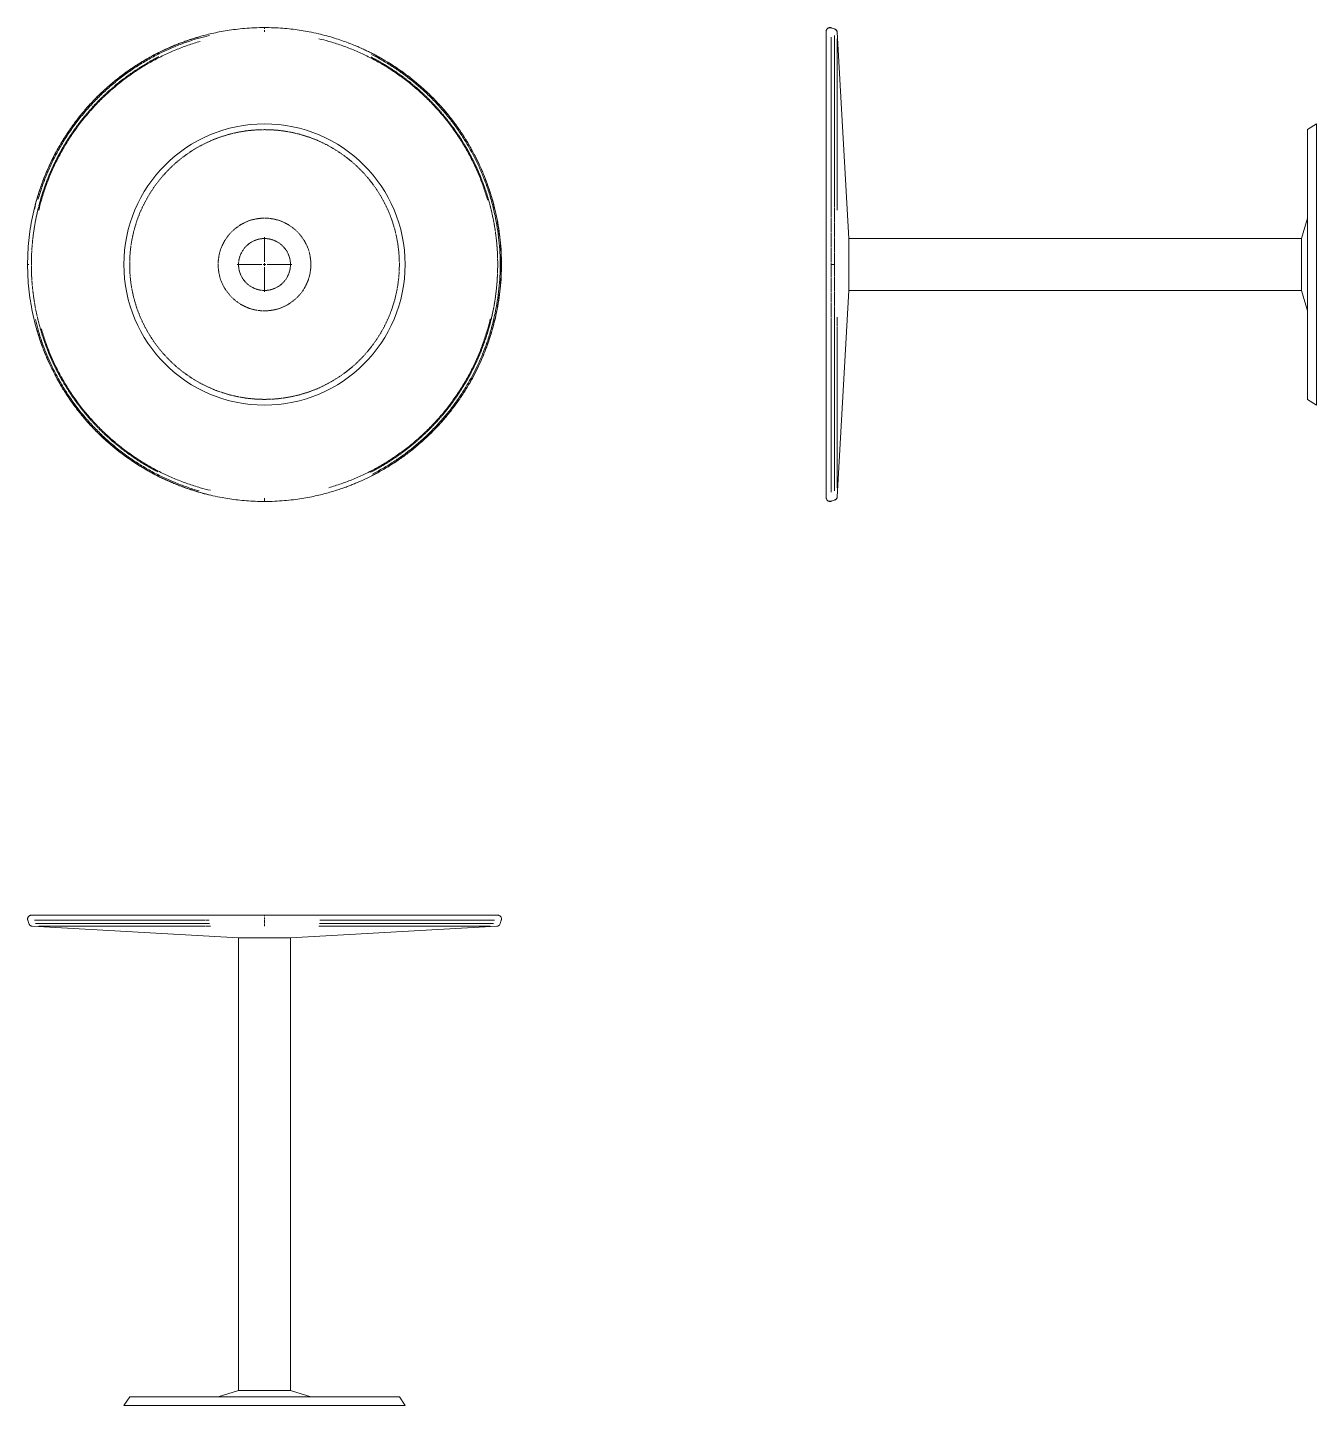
# Model space of a CAD drawing. Header units: millimetres. Extents: x 2373 to 7923, y 1512 to 7166.
# Drawn here: x 3832 to 6123, y 1512 to 3961 of the extents above; entities that cross this region are included whole.
import ezdxf

# ---------------------------------------------------------------- set-up
doc = ezdxf.new("R2010")
doc.units = ezdxf.units.MM
doc.linetypes.add('HIDDEN', pattern=[1.905, 1.27, -0.635])

# ---------------------------------------------------------------- blocks, each defined once
blk = doc.blocks.new('SW_CENTERMARKSYMBOL_0')
at = {"color": 0, "linetype": 'Continuous', "lineweight": 0}
for p, q in [((0, 5), (0, 48.6)), ((-5, 0), (-48.6, 0)), ((0, 0), (-2.5, 0)), ((0, 0), (0, 2.5)), ((0, 0), (0, -2.5)), ((0, 0), (2.5, 0)), ((5, 0), (48.6, 0)), ((0, -5), (0, -48.6))]:
    blk.add_line(p, q, dxfattribs=at)

msp = doc.modelspace()

# ---------------------------------------------------------------- linework, layer by layer
at = {"color": 8, "linetype": 'Continuous', "lineweight": 15}
for p, q in [((4253.2, 3960.9), (4253.2, 3959.1)), ((3832.4, 3540.1), (3834.2, 3540.1)), ((5260.8, 3540.1), (5266.4, 3540.1)), ((4253.2, 3121.1), (4253.2, 3119.3)), ((4253.2, 2374.3), (4253.2, 2368.7))]:
    msp.add_line(p, q, dxfattribs=at)
at = {"color": 7, "linetype": 'Continuous', "lineweight": 15}
for p, q in [((5260.5, 3961), (5266.6, 3959)), ((5292.1, 3586.2), (5271.3, 3953)), ((6123.1, 3790.1), (6107.5, 3779.8)), ((6107.5, 3779.8), (6107.5, 3300.4)), ((6123.1, 3790.1), (6123.1, 3290.1)), ((6107.5, 3622.5), (6096.6, 3586.2)), ((6096.6, 3586.2), (5292.1, 3586.2)), ((5292.1, 3586.2), (5292.1, 3540.1)), ((6096.6, 3586.2), (6096.6, 3493.9)), ((5292.1, 3540.1), (5292.1, 3493.9)), ((5271.3, 3127.2), (5292.1, 3493.9)), ((5292.1, 3493.9), (6096.6, 3493.9)), ((6096.6, 3493.9), (6107.5, 3457.7)), ((6107.5, 3300.4), (6123.1, 3290.1)), ((5266.6, 3121.2), (5260.5, 3119.2)), ((5260.5, 3119.2), (5260.5, 3119.8)), ((5266.6, 3121.7), (5266.6, 3121.2)), ((5271.3, 3127.2), (5271.3, 3127.8)), ((3832.3, 2374.5), (3834.3, 2368.4)), ((3840.3, 2363.7), (4207.1, 2342.9)), ((4299.4, 2342.9), (4666.1, 2363.7)), ((4672.2, 2368.4), (4674.1, 2374.5)), ((4207.1, 2342.9), (4207.1, 1538.5)), ((4299.4, 2342.9), (4207.1, 2342.9)), ((4299.4, 1538.5), (4299.4, 2342.9)), ((4013.5, 1527.5), (4003.2, 1511.9)), ((4492.9, 1527.5), (4013.5, 1527.5)), ((4207.1, 1538.5), (4170.8, 1527.5)), ((4299.4, 1538.5), (4207.1, 1538.5)), ((4335.7, 1527.5), (4299.4, 1538.5)), ((4503.2, 1511.9), (4492.9, 1527.5)), ((4503.2, 1511.9), (4003.2, 1511.9))]:
    msp.add_line(p, q, dxfattribs=at)
at = {"color": 7, "linetype": 'HIDDEN', "lineweight": 0}
for p, q in [((5260.5, 3960.4), (5260.5, 3961)), ((5266.6, 3959), (5266.6, 3958.5)), ((4253.2, 2368.7), (4253.2, 2374.3))]:
    msp.add_line(p, q, dxfattribs=at)
at = {"color": 7, "linetype": 'Continuous', "lineweight": 15}
msp.add_circle((4253.2, 3540.1), 250, dxfattribs=at)
at = {"color": 7, "linetype": 'HIDDEN', "lineweight": 0}
for radius in [239.7, 82.4, 46.1]:
    msp.add_circle((4253.2, 3540.1), radius, dxfattribs=at)
at = {"color": 7, "linetype": 'Continuous', "lineweight": 15}
for points, knots in [([(4253.2, 3961.3), (4247.2, 3961.2), (4235.4, 3961.1), (4218.2, 3959.9), (4202.1, 3958.3), (4187, 3956.1), (4173, 3953.6), (4160.1, 3950.9), (4148.3, 3948), (4137.4, 3945.1), (4127.5, 3942.1), (4118.6, 3939.2), (4110.4, 3936.3), (4102.8, 3933.5), (4095.3, 3930.6), (4085.5, 3926.5), (4073.4, 3921.1), (4057.5, 3913.2), (4040.4, 3903.7), (4022.2, 3892.5), (4004.6, 3880.3), (3987.7, 3867.2), (3971.4, 3853.3), (3955.8, 3838.6), (3941, 3823.1), (3927.1, 3806.9), (3913.9, 3789.9), (3901.7, 3772.4), (3890.3, 3754.2), (3879.9, 3735.5), (3870.5, 3716.3), (3862, 3696.6), (3854.6, 3676.5), (3848.1, 3656.1), (3842.8, 3635.4), (3838.5, 3614.4), (3835.2, 3593.2), (3833.1, 3571.9), (3832, 3550.5), (3832, 3529.1), (3833.1, 3507.7), (3835.3, 3486.4), (3838.6, 3465.2), (3842.9, 3444.3), (3848.3, 3423.5), (3854.7, 3403.1), (3862.2, 3383), (3870.7, 3363.4), (3880.2, 3344.2), (3890.6, 3325.5), (3902, 3307.3), (3914.3, 3289.8), (3926.9, 3273.6), (3939.6, 3258.7), (3952.5, 3245), (3965.9, 3231.9), (3979.9, 3219.4), (3994.4, 3207.6), (4009.2, 3196.6), (4024.2, 3186.5), (4036.4, 3178.9), (4045.8, 3173.5), (4052.3, 3169.9), (4058.7, 3166.4), (4065.2, 3163.1), (4072, 3159.8), (4079.5, 3156.4), (4087.9, 3152.7), (4097.3, 3148.8), (4107.8, 3144.7), (4119.5, 3140.6), (4132.4, 3136.5), (4146.5, 3132.5), (4161.7, 3128.8), (4176.8, 3125.8), (4191.6, 3123.3), (4206, 3121.4), (4221.2, 3120), (4237, 3119.1), (4247.7, 3118.9), (4253.2, 3118.9)], [0, 0, 0, 0, 0.01373, 0.026728, 0.038992, 0.050523, 0.061321, 0.071212, 0.080397, 0.088874, 0.096643, 0.103827, 0.110278, 0.116271, 0.122293, 0.128352, 0.140363, 0.15252, 0.168526, 0.184701, 0.20088, 0.21706, 0.23324, 0.24942, 0.2656, 0.281779, 0.297959, 0.314139, 0.330319, 0.346499, 0.362679, 0.378858, 0.395038, 0.411218, 0.427398, 0.443578, 0.459757, 0.475937, 0.492117, 0.508297, 0.524477, 0.540656, 0.556836, 0.573016, 0.589196, 0.605376, 0.621555, 0.637735, 0.653915, 0.670095, 0.686275, 0.702454, 0.718634, 0.732792, 0.74695, 0.761107, 0.775265, 0.789423, 0.803524, 0.817191, 0.830354, 0.836089, 0.841722, 0.847254, 0.852685, 0.858216, 0.864379, 0.871315, 0.879022, 0.887501, 0.896928, 0.907155, 0.918183, 0.930011, 0.942639, 0.953123, 0.964101, 0.975574, 0.98754, 1, 1, 1, 1]), ([(4253.2, 3118.9), (4259.3, 3118.9), (4271.1, 3119.1), (4288.2, 3120.2), (4304.4, 3121.9), (4319.5, 3124), (4333.5, 3126.5), (4346.4, 3129.2), (4358.2, 3132.1), (4369, 3135.1), (4378.9, 3138), (4387.9, 3140.9), (4396.1, 3143.8), (4403.7, 3146.6), (4411.1, 3149.6), (4420.9, 3153.6), (4433.1, 3159.1), (4449, 3167), (4466.1, 3176.4), (4484.3, 3187.7), (4501.9, 3199.8), (4518.8, 3212.9), (4535.1, 3226.8), (4550.7, 3241.6), (4565.4, 3257.1), (4579.4, 3273.3), (4592.5, 3290.2), (4604.8, 3307.8), (4616.2, 3325.9), (4626.6, 3344.6), (4636, 3363.9), (4644.5, 3383.5), (4651.9, 3403.6), (4658.3, 3424.1), (4663.7, 3444.8), (4668, 3465.8), (4671.3, 3486.9), (4673.4, 3508.3), (4674.5, 3529.6), (4674.5, 3551.1), (4673.4, 3572.4), (4671.2, 3593.8), (4667.9, 3614.9), (4663.6, 3635.9), (4658.2, 3656.6), (4651.7, 3677), (4644.3, 3697.1), (4635.8, 3716.8), (4626.3, 3736), (4615.9, 3754.7), (4604.5, 3772.8), (4592.2, 3790.4), (4579.6, 3806.6), (4566.8, 3821.5), (4554, 3835.1), (4540.6, 3848.2), (4526.6, 3860.7), (4512.1, 3872.5), (4497.3, 3883.6), (4482.3, 3893.7), (4470.1, 3901.2), (4460.7, 3906.7), (4454.2, 3910.3), (4447.7, 3913.7), (4441.2, 3917), (4434.5, 3920.3), (4427, 3923.8), (4418.6, 3927.5), (4409.2, 3931.4), (4398.6, 3935.4), (4386.9, 3939.6), (4374, 3943.7), (4360, 3947.6), (4344.8, 3951.3), (4329.7, 3954.4), (4314.8, 3956.8), (4300.4, 3958.7), (4285.3, 3960.1), (4269.5, 3961.1), (4258.7, 3961.2), (4253.2, 3961.3)], [0, 0, 0, 0, 0.01373, 0.026728, 0.038992, 0.050523, 0.061321, 0.071212, 0.080397, 0.088874, 0.096643, 0.103828, 0.110279, 0.116271, 0.122293, 0.128352, 0.140363, 0.15252, 0.168526, 0.184701, 0.20088, 0.21706, 0.23324, 0.24942, 0.2656, 0.28178, 0.297959, 0.314139, 0.330319, 0.346499, 0.362679, 0.378858, 0.395038, 0.411218, 0.427398, 0.443578, 0.459757, 0.475937, 0.492117, 0.508297, 0.524477, 0.540656, 0.556836, 0.573016, 0.589196, 0.605376, 0.621555, 0.637735, 0.653915, 0.670095, 0.686275, 0.702454, 0.718634, 0.732792, 0.74695, 0.761107, 0.775265, 0.789423, 0.803524, 0.817191, 0.830354, 0.836089, 0.841722, 0.847254, 0.852685, 0.858216, 0.864379, 0.871315, 0.879022, 0.887501, 0.896928, 0.907155, 0.918183, 0.930011, 0.942639, 0.953123, 0.964101, 0.975574, 0.98754, 1, 1, 1, 1]), ([(5260.5, 3961), (5260.1, 3961.1), (5259.6, 3961.2), (5258.6, 3961.3), (5258.1, 3961.3), (5257, 3961.2), (5256.5, 3961), (5255.4, 3960.6), (5254.9, 3960.3), (5254, 3959.7), (5253.6, 3959.3), (5252.9, 3958.4), (5252.6, 3957.9), (5252.1, 3956.9), (5252, 3956.5), (5251.8, 3955.5), (5251.7, 3955), (5251.7, 3954.5)], [0, 0, 0, 0, 0.125, 0.125, 0.25, 0.25, 0.375, 0.375, 0.5, 0.5, 0.625, 0.625, 0.75, 0.75, 0.875, 0.875, 1, 1, 1, 1]), ([(5251.7, 3954.5), (5251.7, 3954.5), (5251.7, 3954.5), (5251.7, 3954.5), (5251.7, 3954.5), (5251.7, 3954.5), (5251.7, 3954.4), (5251.7, 3954.4), (5251.7, 3954.3), (5251.7, 3954.2), (5251.7, 3954.1), (5251.7, 3954), (5251.7, 3953.9), (5251.7, 3953.8), (5251.7, 3953.7), (5251.7, 3953.6), (5251.7, 3953.4), (5251.7, 3953.3), (5251.7, 3953.1), (5251.7, 3952.9), (5251.7, 3952.7), (5251.7, 3952.5), (5251.7, 3952.3), (5251.7, 3952.1), (5251.7, 3951.9), (5251.7, 3951.5), (5251.7, 3950.9), (5251.7, 3950), (5251.7, 3949), (5251.7, 3947.9), (5251.7, 3945.9), (5251.7, 3942.7), (5251.7, 3937.6), (5251.7, 3931.8), (5251.7, 3924.6), (5251.7, 3914.9), (5251.7, 3903.2), (5251.7, 3890.8), (5251.7, 3879.9), (5251.7, 3869.1), (5251.7, 3857.6), (5251.7, 3845.9), (5251.7, 3833.1), (5251.7, 3818.2), (5251.7, 3802.3), (5251.7, 3784.6), (5251.7, 3766.8), (5251.7, 3747.6), (5251.7, 3729.2), (5251.7, 3710.8), (5251.7, 3691.7), (5251.7, 3672), (5251.7, 3650.1), (5251.7, 3628.1), (5251.7, 3606.6), (5251.7, 3589.4), (5251.7, 3572.4), (5251.7, 3556.4), (5251.7, 3532.2), (5251.7, 3510.1), (5251.7, 3484.8), (5251.7, 3465.5), (5251.7, 3444.8), (5251.7, 3425.6), (5251.7, 3406.4), (5251.7, 3387.1), (5251.7, 3368.7), (5251.7, 3350.7), (5251.7, 3333.1), (5251.7, 3314.7), (5251.7, 3296.4), (5251.7, 3278.8), (5251.7, 3262.4), (5251.7, 3241.7), (5251.7, 3225.5), (5251.7, 3212.6), (5251.7, 3204), (5251.7, 3190), (5251.7, 3176.2), (5251.7, 3164.1), (5251.7, 3155.5), (5251.7, 3147.9), (5251.7, 3141.5), (5251.7, 3137.1), (5251.7, 3134.1), (5251.7, 3132.4), (5251.7, 3130.9), (5251.7, 3129.5), (5251.7, 3128.2), (5251.7, 3127.5), (5251.7, 3127), (5251.7, 3126.7), (5251.7, 3126.4), (5251.7, 3126.2), (5251.7, 3126), (5251.7, 3125.9), (5251.7, 3125.7), (5251.7, 3125.7), (5251.7, 3125.6), (5251.7, 3125.6), (5251.7, 3125.6)], [0, 0, 0, 0, 0.001567, 0.003134, 0.004701, 0.006268, 0.007835, 0.009402, 0.010969, 0.012536, 0.014103, 0.01567, 0.017237, 0.018804, 0.020371, 0.021938, 0.023505, 0.025072, 0.026639, 0.028206, 0.029773, 0.03134, 0.032907, 0.034474, 0.036041, 0.037608, 0.042463, 0.047317, 0.052171, 0.057026, 0.062765, 0.076819, 0.090941, 0.107153, 0.120689, 0.138162, 0.164109, 0.179529, 0.193563, 0.209313, 0.221787, 0.235898, 0.250008, 0.264648, 0.283227, 0.298324, 0.31608, 0.333312, 0.35019, 0.364219, 0.380362, 0.39797, 0.412383, 0.433139, 0.450168, 0.46294, 0.472935, 0.489543, 0.500011, 0.528715, 0.540288, 0.558806, 0.573515, 0.589009, 0.604503, 0.619996, 0.636354, 0.650439, 0.666077, 0.682531, 0.700049, 0.717237, 0.73353, 0.749997, 0.78292, 0.789006, 0.79776, 0.815689, 0.845503, 0.860621, 0.87802, 0.895039, 0.911179, 0.9271, 0.935713, 0.943177, 0.947468, 0.956514, 0.963762, 0.971009, 0.973908, 0.976807, 0.979707, 0.982606, 0.985505, 0.988404, 0.991303, 0.994202, 0.997101, 1, 1, 1, 1]), ([(5260.6, 3960.4), (5259.9, 3960.7), (5258.5, 3961.2), (5255.9, 3960.9), (5254.6, 3959.9), (5253.9, 3959.5)], [0, 0, 0, 0, 0.334722, 0.675621, 1, 1, 1, 1]), ([(5271.3, 3953), (5271.3, 3953.6), (5271.1, 3954.3), (5270.7, 3955.5), (5270.3, 3956.1), (5269.5, 3957.2), (5269, 3957.7), (5267.9, 3958.5), (5267.2, 3958.8), (5266.6, 3959)], [0, 0, 0, 0, 0.25, 0.25, 0.5, 0.5, 0.75, 0.75, 1, 1, 1, 1]), ([(5251.7, 3125.6), (5251.7, 3125.1), (5251.8, 3124.1), (5252.2, 3123.2), (5252.3, 3122.8)], [0, 0, 0, 0, 0.486663, 1, 1, 1, 1]), ([(5252.3, 3122.8), (5252.8, 3122), (5253.7, 3120.6), (5255.9, 3119.3), (5258.4, 3119), (5259.9, 3119.5), (5260.6, 3119.7)], [0, 0, 0, 0, 0.250542, 0.503096, 0.753822, 1, 1, 1, 1]), ([(5253.9, 3120.7), (5254.1, 3120.5), (5254.7, 3119.9), (5255.9, 3119.3), (5257.5, 3118.9), (5259.1, 3118.8), (5260, 3119.1), (5260.5, 3119.2)], [0, 0, 0, 0, 0.106662, 0.346708, 0.579351, 0.798471, 1, 1, 1, 1]), ([(5266.6, 3121.7), (5267.3, 3121.9), (5268.5, 3122.5), (5270, 3123.9), (5271, 3125.7), (5271.2, 3127.1), (5271.3, 3127.7)], [0, 0, 0, 0, 0.244394, 0.500273, 0.756003, 1, 1, 1, 1]), ([(5266.6, 3121.7), (5267.3, 3121.9), (5268.5, 3122.4), (5270, 3123.9), (5271, 3125.7), (5271.2, 3127.1), (5271.3, 3127.7)], [0, 0, 0, 0, 0.244394, 0.500273, 0.756003, 1, 1, 1, 1]), ([(5266.6, 3121.2), (5267.2, 3121.4), (5267.9, 3121.6), (5269, 3122.4), (5269.5, 3122.9), (5270.3, 3124), (5270.7, 3124.6), (5271.1, 3125.9), (5271.3, 3126.6), (5271.3, 3127.2)], [0, 0, 0, 0, 0.25, 0.25, 0.5, 0.5, 0.75, 0.75, 1, 1, 1, 1]), ([(3838.8, 2383.3), (3838.3, 2383.3), (3837.3, 2383.3), (3835.9, 2382.8), (3834.4, 2381.9), (3833.3, 2380.6), (3832.4, 2379.1), (3832, 2377.5), (3832, 2375.9), (3832.2, 2374.9), (3832.4, 2374.5)], [0, 0, 0, 0, 0.112548, 0.235119, 0.365432, 0.499992, 0.634554, 0.76487, 0.887446, 1, 1, 1, 1]), ([(4253.2, 2383.3), (4249.2, 2383.3), (4241.2, 2383.3), (4229.3, 2383.3), (4217.3, 2383.3), (4205.3, 2383.3), (4193.5, 2383.3), (4181.7, 2383.3), (4166.1, 2383.3), (4147, 2383.3), (4124.7, 2383.3), (4104.5, 2383.3), (4086.9, 2383.3), (4071.9, 2383.3), (4057.2, 2383.3), (4042.4, 2383.3), (4027.1, 2383.3), (4012.5, 2383.3), (3998.5, 2383.3), (3985.4, 2383.3), (3972.5, 2383.3), (3962.5, 2383.3), (3953, 2383.3), (3944.7, 2383.3), (3935.6, 2383.3), (3927.9, 2383.3), (3920.5, 2383.3), (3913.3, 2383.3), (3906.9, 2383.3), (3901.5, 2383.3), (3897.2, 2383.3), (3893, 2383.3), (3889, 2383.3), (3885.3, 2383.3), (3882, 2383.3), (3879, 2383.3), (3876.2, 2383.3), (3873.3, 2383.3), (3870.5, 2383.3), (3867.3, 2383.3), (3864.2, 2383.3), (3861.1, 2383.3), (3858.3, 2383.3), (3855.6, 2383.3), (3852.9, 2383.3), (3850.3, 2383.3), (3847.9, 2383.3), (3845.8, 2383.3), (3843.9, 2383.3), (3842.2, 2383.3), (3840.7, 2383.3), (3839.6, 2383.3), (3838.9, 2383.3), (3838.8, 2383.3), (3838.8, 2383.3)], [0, 0, 0, 0, 0.01842, 0.036841, 0.055276, 0.07386, 0.092106, 0.11007, 0.129232, 0.165049, 0.200711, 0.236295, 0.263824, 0.288115, 0.312747, 0.339545, 0.366709, 0.395623, 0.421074, 0.446759, 0.473656, 0.49999, 0.510846, 0.535871, 0.556437, 0.575055, 0.592308, 0.611845, 0.632135, 0.645003, 0.657868, 0.670651, 0.683253, 0.695855, 0.707091, 0.716967, 0.726843, 0.737977, 0.749341, 0.760701, 0.776326, 0.790279, 0.803406, 0.81658, 0.833067, 0.849259, 0.866059, 0.882853, 0.897591, 0.918134, 0.937415, 0.958023, 0.978967, 1, 1, 1, 1]), ([(4667.7, 2383.3), (4667.6, 2383.3), (4667.4, 2383.3), (4665.8, 2383.3), (4663, 2383.3), (4658.8, 2383.3), (4653.3, 2383.3), (4646.7, 2383.3), (4639.6, 2383.3), (4632.5, 2383.3), (4625.7, 2383.3), (4618.3, 2383.3), (4610.2, 2383.3), (4601.3, 2383.3), (4591.6, 2383.3), (4581.1, 2383.3), (4570.1, 2383.3), (4558.4, 2383.3), (4547.5, 2383.3), (4537.6, 2383.3), (4528.5, 2383.3), (4519.4, 2383.3), (4510.4, 2383.3), (4501, 2383.3), (4491, 2383.3), (4481.2, 2383.3), (4472.1, 2383.3), (4464.3, 2383.3), (4456.9, 2383.3), (4449.7, 2383.3), (4442.8, 2383.3), (4436.1, 2383.3), (4429.6, 2383.3), (4422.8, 2383.3), (4415.6, 2383.3), (4406.3, 2383.3), (4395.1, 2383.3), (4382.1, 2383.3), (4369.2, 2383.3), (4356.3, 2383.3), (4343.4, 2383.3), (4330.8, 2383.3), (4317.2, 2383.3), (4302.5, 2383.3), (4286.3, 2383.3), (4269.8, 2383.3), (4258.8, 2383.3), (4253.2, 2383.3)], [0, 0, 0, 0, 0.032796, 0.063589, 0.096764, 0.134854, 0.16936, 0.204553, 0.239964, 0.264564, 0.289142, 0.314161, 0.339598, 0.365045, 0.392373, 0.419085, 0.446208, 0.473621, 0.499963, 0.518777, 0.537602, 0.55642, 0.574304, 0.59125, 0.610866, 0.631369, 0.6459, 0.660438, 0.673228, 0.685472, 0.698417, 0.709076, 0.719739, 0.73167, 0.743838, 0.756008, 0.777808, 0.799048, 0.819551, 0.839994, 0.860411, 0.880778, 0.89935, 0.924052, 0.94899, 0.974501, 1, 1, 1, 1]), ([(4674.1, 2374.5), (4674.2, 2374.9), (4674.5, 2375.9), (4674.5, 2377.5), (4674, 2379.1), (4673.2, 2380.6), (4672, 2381.9), (4670.6, 2382.8), (4669.1, 2383.3), (4668.1, 2383.3), (4667.6, 2383.3)], [0, 0, 0, 0, 0.112554, 0.23513, 0.365447, 0.500008, 0.634569, 0.764882, 0.887452, 1, 1, 1, 1]), ([(3834.3, 2368.4), (3834.6, 2367.8), (3835.1, 2366.5), (3836.6, 2365.1), (3838.4, 2364), (3839.7, 2363.8), (3840.4, 2363.7)], [0, 0, 0, 0, 0.244394, 0.500272, 0.756003, 1, 1, 1, 1]), ([(4666.1, 2363.7), (4666.7, 2363.8), (4668.1, 2364), (4669.9, 2365.1), (4671.4, 2366.5), (4671.9, 2367.8), (4672.2, 2368.4)], [0, 0, 0, 0, 0.243997, 0.499727, 0.755606, 1, 1, 1, 1])]:
    msp.add_open_spline(points, degree=3, knots=knots, dxfattribs=at)
at = {"color": 8, "linetype": 'Continuous', "lineweight": 15}
for points, knots in [([(3844.1, 3638.3), (3845.6, 3644.4), (3849, 3658.2), (3855.8, 3679.2), (3864.2, 3701.2), (3873.8, 3722.8), (3884.7, 3743.8), (3896.7, 3764.1), (3909.8, 3783.8), (3924, 3802.6), (3939.2, 3820.7), (3955.5, 3837.8), (3972.6, 3854.1), (3990.7, 3869.3), (4009.6, 3883.5), (4029.2, 3896.6), (4049.5, 3908.6), (4070.5, 3919.5), (4092.1, 3929.1), (4114.1, 3937.6), (4129.2, 3942.2), (4136.7, 3944.5)], [0, 0, 0, 0, 0.042553, 0.095745, 0.148936, 0.202128, 0.255319, 0.308511, 0.361702, 0.414894, 0.468085, 0.521277, 0.574468, 0.62766, 0.680851, 0.734043, 0.787234, 0.840426, 0.893617, 0.946809, 1, 1, 1, 1]), ([(4155.5, 3947.3), (4149.4, 3945.8), (4135.7, 3942.4), (4114.8, 3935.7), (4092.8, 3927.3), (4071.4, 3917.7), (4050.5, 3906.9), (4030.2, 3895), (4010.7, 3881.9), (3991.9, 3867.8), (3973.9, 3852.6), (3956.9, 3836.4), (3940.7, 3819.4), (3925.5, 3801.4), (3911.4, 3782.6), (3898.3, 3763.1), (3886.4, 3742.8), (3875.6, 3721.9), (3866, 3700.5), (3857.6, 3678.5), (3853, 3663.5), (3850.7, 3656)], [0, 0, 0, 0, 0.042553, 0.095745, 0.148936, 0.202128, 0.255319, 0.308511, 0.361702, 0.414894, 0.468085, 0.521277, 0.574468, 0.62766, 0.680851, 0.734043, 0.787234, 0.840426, 0.893617, 0.946809, 1, 1, 1, 1]), ([(4253.2, 3961), (4253.2, 3961.1), (4253.2, 3961.3), (4253.2, 3961.3), (4253.2, 3961.2)], [0, 0, 0, 0, 0.59602, 1, 1, 1, 1]), ([(4253.2, 3953.8), (4253.2, 3954.2), (4253.2, 3955.2), (4253.2, 3956.1), (4253.2, 3956.7)], [0, 0, 0, 0, 0.340769, 1, 1, 1, 1]), ([(5260.5, 3638.3), (5260.5, 3644.4), (5260.5, 3658.2), (5260.5, 3679.2), (5260.5, 3701.2), (5260.5, 3722.8), (5260.5, 3743.8), (5260.5, 3764.1), (5260.5, 3783.8), (5260.5, 3802.6), (5260.5, 3820.7), (5260.5, 3837.8), (5260.5, 3854.1), (5260.5, 3869.3), (5260.5, 3883.5), (5260.5, 3896.6), (5260.5, 3908.6), (5260.5, 3919.5), (5260.5, 3929.1), (5260.5, 3937.6), (5260.5, 3942.2), (5260.5, 3944.5)], [0, 0, 0, 0, 0.042553, 0.095745, 0.148936, 0.202128, 0.255319, 0.308511, 0.361702, 0.414894, 0.468085, 0.521277, 0.574468, 0.62766, 0.680851, 0.734043, 0.787234, 0.840426, 0.893617, 0.946809, 1, 1, 1, 1]), ([(5266.6, 3947.3), (5266.6, 3945.8), (5266.6, 3942.4), (5266.6, 3935.7), (5266.6, 3927.3), (5266.6, 3917.7), (5266.6, 3906.9), (5266.6, 3895), (5266.6, 3881.9), (5266.6, 3867.8), (5266.6, 3852.6), (5266.6, 3836.4), (5266.6, 3819.4), (5266.6, 3801.4), (5266.6, 3782.6), (5266.6, 3763.1), (5266.6, 3742.8), (5266.6, 3721.9), (5266.6, 3700.5), (5266.6, 3678.5), (5266.6, 3663.5), (5266.6, 3656)], [0, 0, 0, 0, 0.042553, 0.095745, 0.148936, 0.202128, 0.255319, 0.308511, 0.361702, 0.414894, 0.468085, 0.521277, 0.574468, 0.62766, 0.680851, 0.734043, 0.787234, 0.840426, 0.893617, 0.946809, 1, 1, 1, 1]), ([(3851.9, 3636.4), (3853.3, 3642.4), (3856.7, 3655.9), (3863.3, 3676.5), (3871.6, 3698.2), (3881, 3719.3), (3891.7, 3739.9), (3903.5, 3759.9), (3916.3, 3779.1), (3930.3, 3797.6), (3945.2, 3815.3), (3961.1, 3832.2), (3978, 3848.1), (3995.7, 3863), (4014.2, 3877), (4033.5, 3889.9), (4053.4, 3901.6), (4074, 3912.3), (4095.2, 3921.7), (4116.8, 3930), (4131.6, 3934.6), (4138.9, 3936.8)], [0, 0, 0, 0, 0.0425532, 0.0957447, 0.1489362, 0.2021277, 0.2553191, 0.3085106, 0.3617021, 0.4148936, 0.4680851, 0.5212766, 0.5744681, 0.6276596, 0.6808511, 0.7340426, 0.787234, 0.8404255, 0.893617, 0.9468085, 1, 1, 1, 1]), ([(4349.6, 3941.4), (4355.6, 3940), (4369.1, 3936.6), (4389.7, 3930), (4411.3, 3921.7), (4432.5, 3912.3), (4453.1, 3901.6), (4473, 3889.9), (4492.3, 3877), (4510.8, 3863), (4528.5, 3848.1), (4545.3, 3832.2), (4561.3, 3815.3), (4576.2, 3797.6), (4590.1, 3779.1), (4603, 3759.9), (4614.8, 3739.9), (4625.4, 3719.3), (4634.9, 3698.2), (4643.2, 3676.5), (4647.7, 3661.8), (4650, 3654.4)], [0, 0, 0, 0, 0.042553, 0.095745, 0.148936, 0.202128, 0.255319, 0.308511, 0.361702, 0.414894, 0.468085, 0.521277, 0.574468, 0.62766, 0.680851, 0.734043, 0.787234, 0.840426, 0.893617, 0.946809, 1, 1, 1, 1]), ([(5271.3, 3636.4), (5271.3, 3642.4), (5271.3, 3655.9), (5271.3, 3676.5), (5271.3, 3698.2), (5271.3, 3719.3), (5271.3, 3739.9), (5271.3, 3759.9), (5271.3, 3779.1), (5271.3, 3797.6), (5271.3, 3815.3), (5271.3, 3832.2), (5271.3, 3848.1), (5271.3, 3863), (5271.3, 3877), (5271.3, 3889.9), (5271.3, 3901.6), (5271.3, 3912.3), (5271.3, 3921.7), (5271.3, 3930), (5271.3, 3934.6), (5271.3, 3936.8)], [0, 0, 0, 0, 0.0425532, 0.0957447, 0.1489362, 0.2021277, 0.2553191, 0.3085106, 0.3617021, 0.4148936, 0.4680851, 0.5212766, 0.5744681, 0.6276596, 0.6808511, 0.7340426, 0.787234, 0.8404255, 0.893617, 0.9468085, 1, 1, 1, 1]), ([(4443.4, 3913.3), (4444.1, 3912.9), (4451.3, 3909.5), (4464.4, 3902), (4482.6, 3890.9), (4500.3, 3878.6), (4517.4, 3865.4), (4533.9, 3851.4), (4549.6, 3836.4), (4564.5, 3820.7), (4578.6, 3804.2), (4591.8, 3787.1), (4604, 3769.4), (4615.2, 3751.2), (4625.5, 3732.6), (4634.7, 3713.6), (4643.3, 3693.5), (4651, 3672.2), (4657.7, 3649.9), (4663.1, 3627.6), (4667.2, 3605.4), (4670.1, 3583.3), (4671.8, 3561.6), (4672.3, 3540.1), (4671.8, 3518.6), (4670.1, 3496.8), (4667.2, 3474.8), (4663.1, 3452.6), (4657.7, 3430.2), (4651, 3407.9), (4643.3, 3386.6), (4634.7, 3366.5), (4625.5, 3347.5), (4615.2, 3328.9), (4604, 3310.7), (4591.8, 3293), (4578.6, 3275.9), (4564.5, 3259.4), (4549.6, 3243.7), (4533.9, 3228.8), (4517.4, 3214.7), (4500.3, 3201.5), (4482.6, 3189.3), (4464.4, 3178), (4451.9, 3171.3), (4445.6, 3168)], [0, 0, 0, 0, 0.002718, 0.025856, 0.049147, 0.072562, 0.096071, 0.119642, 0.143245, 0.166849, 0.19042, 0.213929, 0.237344, 0.260635, 0.283773, 0.30673, 0.32948, 0.355193, 0.380567, 0.405571, 0.430176, 0.454357, 0.478091, 0.501359, 0.524627, 0.548361, 0.572541, 0.597146, 0.62215, 0.647525, 0.673238, 0.695987, 0.718945, 0.742083, 0.765374, 0.788789, 0.812298, 0.835869, 0.859472, 0.883076, 0.906647, 0.930156, 0.953571, 0.976862, 1, 1, 1, 1]), ([(4444.3, 3165.1), (4445, 3165.5), (4452.2, 3168.9), (4465.4, 3176.4), (4483.7, 3187.6), (4501.5, 3200), (4518.7, 3213.2), (4535.2, 3227.3), (4551, 3242.3), (4566, 3258.1), (4580.1, 3274.7), (4593.4, 3291.8), (4605.7, 3309.6), (4617, 3327.9), (4627.2, 3346.6), (4636.5, 3365.7), (4645.1, 3385.9), (4652.9, 3407.3), (4659.6, 3429.7), (4665, 3452.1), (4669.2, 3474.5), (4672.1, 3496.6), (4673.8, 3518.5), (4674.3, 3540.1), (4673.8, 3561.7), (4672.1, 3583.5), (4669.2, 3605.7), (4665, 3628), (4659.6, 3650.4), (4652.9, 3672.9), (4645.1, 3694.2), (4636.5, 3714.5), (4627.2, 3733.5), (4617, 3752.2), (4605.7, 3770.5), (4593.4, 3788.3), (4580.1, 3805.5), (4566, 3822), (4551, 3837.8), (4535.2, 3852.8), (4518.7, 3867), (4501.5, 3880.2), (4483.7, 3892.5), (4465.4, 3903.8), (4452.8, 3910.6), (4446.5, 3913.9)], [0, 0, 0, 0, 0.0027178, 0.025856, 0.0491471, 0.0725621, 0.0960707, 0.1196423, 0.1432454, 0.1668485, 0.1904201, 0.2139287, 0.2373437, 0.2606348, 0.283773, 0.3067303, 0.3294802, 0.355193, 0.3805674, 0.4055713, 0.4301763, 0.4543568, 0.4780907, 0.5013589, 0.5246271, 0.548361, 0.5725415, 0.5971465, 0.6221504, 0.6475248, 0.6732376, 0.6959875, 0.7189448, 0.742083, 0.7653741, 0.7887891, 0.8122977, 0.8358693, 0.8594724, 0.8830755, 0.9066471, 0.9301557, 0.9535707, 0.9768618, 1, 1, 1, 1]), ([(3846, 3442.3), (3847.5, 3436.2), (3850.9, 3422.5), (3857.6, 3401.6), (3866, 3379.7), (3875.6, 3358.2), (3886.4, 3337.3), (3898.3, 3317.1), (3911.4, 3297.5), (3925.5, 3278.7), (3940.7, 3260.8), (3956.9, 3243.7), (3973.9, 3227.5), (3991.9, 3212.4), (4010.7, 3198.2), (4030.2, 3185.2), (4050.5, 3173.2), (4071.4, 3162.4), (4092.8, 3152.9), (4114.8, 3144.4), (4129.8, 3139.8), (4137.3, 3137.5)], [0, 0, 0, 0, 0.042553, 0.095745, 0.148936, 0.202128, 0.255319, 0.308511, 0.361702, 0.414894, 0.468085, 0.521277, 0.574468, 0.62766, 0.680851, 0.734043, 0.787234, 0.840426, 0.893617, 0.946809, 1, 1, 1, 1]), ([(4654.6, 3443.7), (4653.1, 3437.7), (4649.8, 3424.2), (4643.1, 3403.6), (4634.9, 3382), (4625.4, 3360.8), (4614.8, 3340.2), (4603, 3320.3), (4590.1, 3301), (4576.2, 3282.5), (4561.3, 3264.8), (4545.3, 3248), (4528.5, 3232), (4510.8, 3217.1), (4492.3, 3203.2), (4473, 3190.3), (4453.1, 3178.5), (4432.5, 3167.9), (4411.3, 3158.4), (4389.7, 3150.1), (4374.9, 3145.6), (4367.5, 3143.3)], [0, 0, 0, 0, 0.042553, 0.095745, 0.148936, 0.202128, 0.255319, 0.308511, 0.361702, 0.414894, 0.468085, 0.521277, 0.574468, 0.62766, 0.680851, 0.734043, 0.787234, 0.840426, 0.893617, 0.946809, 1, 1, 1, 1]), ([(5266.6, 3445.3), (5266.6, 3438.2), (5266.6, 3423.5), (5266.6, 3401.6), (5266.6, 3379.7), (5266.6, 3358.2), (5266.6, 3337.3), (5266.6, 3317.1), (5266.6, 3297.5), (5266.6, 3278.7), (5266.6, 3260.8), (5266.6, 3243.7), (5266.6, 3227.5), (5266.6, 3212.4), (5266.6, 3198.2), (5266.6, 3185.2), (5266.6, 3173.2), (5266.6, 3162.4), (5266.6, 3152.9), (5266.6, 3144.4), (5266.6, 3139.8), (5266.6, 3137.5)], [0, 0, 0, 0, 0.049234, 0.102054, 0.154875, 0.207695, 0.260515, 0.313336, 0.366156, 0.418976, 0.471797, 0.524617, 0.577437, 0.630258, 0.683078, 0.735898, 0.788719, 0.841539, 0.894359, 0.94718, 1, 1, 1, 1]), ([(4155, 3130.9), (4148.9, 3132.4), (4135.1, 3135.8), (4114.2, 3142.6), (4092.1, 3151), (4070.5, 3160.7), (4049.5, 3171.5), (4029.2, 3183.5), (4009.6, 3196.6), (3990.7, 3210.8), (3972.6, 3226.1), (3955.5, 3242.3), (3939.2, 3259.5), (3924, 3277.5), (3909.8, 3296.4), (3896.7, 3316), (3884.7, 3336.4), (3873.8, 3357.4), (3864.2, 3378.9), (3855.7, 3401), (3851.1, 3416), (3848.8, 3423.6)], [0, 0, 0, 0, 0.042553, 0.095745, 0.148936, 0.202128, 0.255319, 0.308511, 0.361702, 0.414894, 0.468085, 0.521277, 0.574468, 0.62766, 0.680851, 0.734043, 0.787234, 0.840426, 0.893617, 0.946809, 1, 1, 1, 1]), ([(4156.9, 3138.7), (4150.9, 3140.2), (4137.4, 3143.5), (4116.8, 3150.2), (4095.1, 3158.4), (4074, 3167.9), (4053.4, 3178.5), (4033.5, 3190.3), (4014.2, 3203.2), (3995.7, 3217.1), (3978, 3232), (3961.1, 3248), (3945.2, 3264.8), (3930.3, 3282.5), (3916.3, 3301), (3903.5, 3320.3), (3891.7, 3340.2), (3881, 3360.8), (3871.6, 3382), (3863.3, 3403.6), (3858.7, 3418.4), (3856.5, 3425.8)], [0, 0, 0, 0, 0.042553, 0.095745, 0.148936, 0.202128, 0.255319, 0.308511, 0.361702, 0.414894, 0.468085, 0.521277, 0.574468, 0.62766, 0.680851, 0.734043, 0.787234, 0.840426, 0.893617, 0.946809, 1, 1, 1, 1]), ([(5260.5, 3135.3), (5260.5, 3135.4), (5260.5, 3137.5), (5260.5, 3142.7), (5260.5, 3151), (5260.5, 3160.7), (5260.5, 3171.5), (5260.5, 3183.5), (5260.5, 3196.6), (5260.5, 3210.8), (5260.5, 3226.1), (5260.5, 3242.3), (5260.5, 3259.5), (5260.5, 3277.5), (5260.5, 3296.4), (5260.5, 3316), (5260.5, 3336.4), (5260.5, 3357.4), (5260.5, 3378.9), (5260.5, 3401), (5260.5, 3416), (5260.5, 3423.6)], [0, 0, 0, 0, 0.0033338, 0.0587041, 0.1140745, 0.1694448, 0.2248152, 0.2801855, 0.3355559, 0.3909262, 0.4462965, 0.5016669, 0.5570372, 0.6124076, 0.6677779, 0.7231483, 0.7785186, 0.833889, 0.8892593, 0.9446297, 1, 1, 1, 1]), ([(5271.3, 3143), (5271.3, 3143.1), (5271.3, 3145.1), (5271.3, 3150.2), (5271.3, 3158.4), (5271.3, 3167.9), (5271.3, 3178.5), (5271.3, 3190.3), (5271.3, 3203.2), (5271.3, 3217.1), (5271.3, 3232), (5271.3, 3248), (5271.3, 3264.8), (5271.3, 3282.5), (5271.3, 3301), (5271.3, 3320.3), (5271.3, 3340.2), (5271.3, 3360.8), (5271.3, 3382), (5271.3, 3403.6), (5271.3, 3418.4), (5271.3, 3425.8)], [0, 0, 0, 0, 0.002844, 0.058241, 0.113639, 0.169036, 0.224434, 0.279831, 0.335229, 0.390627, 0.446024, 0.501422, 0.556819, 0.612217, 0.667615, 0.723012, 0.77841, 0.833807, 0.889205, 0.944602, 1, 1, 1, 1]), ([(4253.2, 3121.6), (4253.2, 3121.7), (4253.2, 3122.1), (4253.2, 3122.9), (4253.2, 3123.4)], [0, 0, 0, 0, 0.340785, 1, 1, 1, 1]), ([(4253.2, 3118.9), (4253.2, 3118.9), (4253.2, 3118.8), (4253.2, 3119.1), (4253.2, 3119.2)], [0, 0, 0, 0, 0.403969, 1, 1, 1, 1]), ([(4253.2, 2375.6), (4253.2, 2375.7), (4253.2, 2376.3), (4253.2, 2377.5), (4253.2, 2378.6), (4253.2, 2379.1)], [0, 0, 0, 0, 0.105566, 0.539394, 1, 1, 1, 1]), ([(3844.1, 2374.5), (3845.6, 2374.5), (3849, 2374.5), (3855.8, 2374.5), (3864.2, 2374.5), (3873.8, 2374.5), (3884.7, 2374.5), (3896.7, 2374.5), (3909.8, 2374.5), (3924, 2374.5), (3939.2, 2374.5), (3955.5, 2374.5), (3972.6, 2374.5), (3990.7, 2374.5), (4009.6, 2374.5), (4029.2, 2374.5), (4049.5, 2374.5), (4070.5, 2374.5), (4092.1, 2374.5), (4114.1, 2374.5), (4129.2, 2374.5), (4136.7, 2374.5)], [0, 0, 0, 0, 0.042553, 0.095745, 0.148936, 0.202128, 0.255319, 0.308511, 0.361702, 0.414894, 0.468085, 0.521277, 0.574468, 0.62766, 0.680851, 0.734043, 0.787234, 0.840426, 0.893617, 0.946809, 1, 1, 1, 1]), ([(4155.5, 2368.4), (4149.4, 2368.4), (4135.7, 2368.4), (4114.8, 2368.4), (4092.8, 2368.4), (4071.4, 2368.4), (4050.5, 2368.4), (4030.2, 2368.4), (4010.7, 2368.4), (3991.9, 2368.4), (3973.9, 2368.4), (3956.9, 2368.4), (3940.7, 2368.4), (3925.5, 2368.4), (3911.4, 2368.4), (3898.3, 2368.4), (3886.4, 2368.4), (3875.6, 2368.4), (3866, 2368.4), (3857.6, 2368.4), (3853, 2368.4), (3850.7, 2368.4)], [0, 0, 0, 0, 0.042553, 0.095745, 0.148936, 0.202128, 0.255319, 0.308511, 0.361702, 0.414894, 0.468085, 0.521277, 0.574468, 0.62766, 0.680851, 0.734043, 0.787234, 0.840426, 0.893617, 0.946809, 1, 1, 1, 1]), ([(3851.9, 2363.7), (3853.3, 2363.7), (3856.7, 2363.7), (3863.3, 2363.7), (3871.6, 2363.7), (3881, 2363.7), (3891.7, 2363.7), (3903.5, 2363.7), (3916.3, 2363.7), (3930.3, 2363.7), (3945.2, 2363.7), (3961.1, 2363.7), (3978, 2363.7), (3995.7, 2363.7), (4014.2, 2363.7), (4033.5, 2363.7), (4053.4, 2363.7), (4074, 2363.7), (4095.2, 2363.7), (4116.8, 2363.7), (4131.6, 2363.7), (4138.9, 2363.7)], [0, 0, 0, 0, 0.0425532, 0.0957447, 0.1489362, 0.2021277, 0.2553191, 0.3085106, 0.3617021, 0.4148936, 0.4680851, 0.5212766, 0.5744681, 0.6276596, 0.6808511, 0.7340426, 0.787234, 0.8404255, 0.893617, 0.9468085, 1, 1, 1, 1]), ([(4253.2, 2363.9), (4253.2, 2364), (4253.2, 2364.1), (4253.2, 2364.7), (4253.2, 2365.1)], [0, 0, 0, 0, 0.340769, 1, 1, 1, 1]), ([(4349.6, 2363.7), (4355.6, 2363.7), (4369.1, 2363.7), (4389.7, 2363.7), (4411.3, 2363.7), (4432.5, 2363.7), (4453.1, 2363.7), (4473, 2363.7), (4492.3, 2363.7), (4510.8, 2363.7), (4528.5, 2363.7), (4545.3, 2363.7), (4561.3, 2363.7), (4576.2, 2363.7), (4590.1, 2363.7), (4603, 2363.7), (4614.8, 2363.7), (4625.4, 2363.7), (4634.9, 2363.7), (4643.2, 2363.7), (4647.7, 2363.7), (4650, 2363.7)], [0, 0, 0, 0, 0.042553, 0.095745, 0.148936, 0.202128, 0.255319, 0.308511, 0.361702, 0.414894, 0.468085, 0.521277, 0.574468, 0.62766, 0.680851, 0.734043, 0.787234, 0.840426, 0.893617, 0.946809, 1, 1, 1, 1]), ([(4351, 2368.4), (4355, 2368.4), (4366.5, 2368.4), (4385.4, 2368.4), (4406.7, 2368.4), (4426.8, 2368.4), (4445.8, 2368.4), (4464.4, 2368.4), (4482.6, 2368.4), (4500.3, 2368.4), (4517.4, 2368.4), (4533.9, 2368.4), (4549.6, 2368.4), (4564.5, 2368.4), (4578.6, 2368.4), (4591.8, 2368.4), (4604, 2368.4), (4615.2, 2368.4), (4625.5, 2368.4), (4634.7, 2368.4), (4643.2, 2368.4), (4651, 2368.4), (4655.4, 2368.4), (4657.5, 2368.4)], [0, 0, 0, 0, 0.027379, 0.079375, 0.132065, 0.178683, 0.225726, 0.27314, 0.320867, 0.368848, 0.417021, 0.465323, 0.513689, 0.562056, 0.610358, 0.658531, 0.706512, 0.754239, 0.801653, 0.848696, 0.895314, 0.948004, 1, 1, 1, 1]), ([(4662.3, 2374.5), (4661.4, 2374.5), (4658.7, 2374.5), (4652.8, 2374.5), (4645.1, 2374.5), (4636.5, 2374.5), (4627.2, 2374.5), (4617, 2374.5), (4605.7, 2374.5), (4593.4, 2374.5), (4580.1, 2374.5), (4566, 2374.5), (4551, 2374.5), (4535.2, 2374.5), (4518.7, 2374.5), (4501.5, 2374.5), (4483.7, 2374.5), (4465.4, 2374.5), (4446.7, 2374.5), (4427.6, 2374.5), (4407.4, 2374.5), (4386, 2374.5), (4370.9, 2374.5), (4363.4, 2374.5)], [0, 0, 0, 0, 0.027372, 0.079369, 0.132059, 0.178677, 0.225721, 0.273135, 0.320863, 0.368844, 0.417017, 0.465319, 0.513686, 0.562053, 0.610355, 0.658529, 0.70651, 0.754237, 0.801652, 0.848695, 0.895314, 0.948004, 1, 1, 1, 1])]:
    msp.add_open_spline(points, degree=3, knots=knots, dxfattribs=at)
at = {"color": 7, "linetype": 'HIDDEN', "lineweight": 0}
for points, knots in [([(4253.2, 3961.1), (4253.2, 3961), (4253.2, 3960.8), (4253.2, 3960.1), (4253.2, 3959.2), (4253.2, 3958.8)], [0, 0, 0, 0, 0.265402, 0.632702, 1, 1, 1, 1]), ([(5271.3, 3952.4), (5271.2, 3953.1), (5271, 3954.4), (5270, 3956.2), (5268.5, 3957.7), (5267.3, 3958.2), (5266.6, 3958.5)], [0, 0, 0, 0, 0.243997, 0.499727, 0.755606, 1, 1, 1, 1]), ([(5271.3, 3941.4), (5271.3, 3940), (5271.3, 3936.6), (5271.3, 3930), (5271.3, 3921.7), (5271.3, 3912.3), (5271.3, 3901.6), (5271.3, 3889.9), (5271.3, 3877), (5271.3, 3863), (5271.3, 3848.1), (5271.3, 3832.2), (5271.3, 3815.3), (5271.3, 3797.6), (5271.3, 3779.1), (5271.3, 3759.9), (5271.3, 3739.9), (5271.3, 3719.3), (5271.3, 3698.2), (5271.3, 3676.5), (5271.3, 3661.8), (5271.3, 3654.4)], [0, 0, 0, 0, 0.042553, 0.095745, 0.148936, 0.202128, 0.255319, 0.308511, 0.361702, 0.414894, 0.468085, 0.521277, 0.574468, 0.62766, 0.680851, 0.734043, 0.787234, 0.840426, 0.893617, 0.946809, 1, 1, 1, 1]), ([(4065.1, 3909.3), (4062.6, 3908.1), (4055, 3904.2), (4042.4, 3897), (4027.1, 3887.6), (4012.5, 3877.6), (3998.5, 3867.2), (3985.4, 3856.5), (3972.5, 3845.2), (3962.5, 3835.6), (3953, 3825.9), (3944.7, 3817), (3935.6, 3806.4), (3927.9, 3796.9), (3920.5, 3787.4), (3913.3, 3777.3), (3906.9, 3767.8), (3901.5, 3759.4), (3897.2, 3752.3), (3893, 3745.1), (3889, 3737.9), (3885.3, 3730.9), (3882, 3724.4), (3879, 3718.3), (3876.2, 3712.3), (3873.3, 3705.8), (3870.5, 3699.1), (3867.3, 3691.4), (3864.2, 3683.1), (3861.1, 3674.3), (3858.3, 3666), (3855.6, 3657.2), (3852.9, 3647.6), (3850.3, 3637.2), (3847.9, 3626.6), (3845.8, 3616.4), (3843.9, 3605.2), (3842.2, 3593.5), (3840.7, 3580.5), (3839.6, 3567.3), (3838.9, 3553.7), (3838.6, 3537.5), (3839.1, 3518.6), (3840.8, 3496.9), (3843.7, 3474.9), (3847.8, 3452.9), (3853.2, 3430.9), (3859.8, 3409.1), (3866.8, 3389.7), (3873.9, 3372.8), (3880.6, 3358.3), (3888, 3343.8), (3896.2, 3329.4), (3904.3, 3316.2), (3912.2, 3304.4), (3919.8, 3293.8), (3927.5, 3283.7), (3935.3, 3274), (3943.3, 3264.7), (3951.6, 3255.7), (3960.1, 3247), (3968.9, 3238.4), (3977.9, 3230.2), (3987.1, 3222.3), (3996.1, 3214.9), (4005.5, 3207.7), (4015.5, 3200.5), (4024.4, 3194.4), (4031.6, 3189.8), (4036.9, 3186.5), (4042.2, 3183.3), (4047.6, 3180.2), (4053, 3177.1), (4058.5, 3174.2), (4062.2, 3172.3), (4064.1, 3171.3)], [0, 0, 0, 0, 0.0091165, 0.0282821, 0.047709, 0.0683876, 0.0865895, 0.1049589, 0.1241945, 0.1430279, 0.1507923, 0.1686896, 0.1833976, 0.1967128, 0.2090517, 0.223024, 0.2375346, 0.2467376, 0.2559387, 0.2650806, 0.2740931, 0.2831058, 0.2911417, 0.2982046, 0.3052679, 0.3132302, 0.3213577, 0.3294824, 0.3406565, 0.3506355, 0.3600238, 0.3694451, 0.3812362, 0.3928168, 0.4048311, 0.4168423, 0.4273823, 0.4420744, 0.4558632, 0.4706018, 0.4855804, 0.5006238, 0.5240805, 0.5478371, 0.5724231, 0.5970674, 0.6217461, 0.6469152, 0.6722396, 0.6896662, 0.7070754, 0.7249659, 0.7433213, 0.7616837, 0.775999, 0.7902533, 0.8043011, 0.8179848, 0.8313013, 0.8447297, 0.8581845, 0.8716399, 0.8851027, 0.8985606, 0.911355, 0.923483, 0.9375076, 0.9521616, 0.9589844, 0.9658087, 0.972636, 0.9794613, 0.9862857, 0.9931114, 1, 1, 1, 1]), ([(4441.4, 3170.8), (4443.2, 3171.7), (4448.8, 3174.5), (4457.9, 3179.6), (4469, 3186.1), (4478.5, 3192.1), (4486.5, 3197.5), (4493, 3202), (4499.3, 3206.5), (4505.4, 3211.1), (4511.4, 3215.8), (4518.9, 3221.9), (4527.6, 3229.4), (4537.2, 3238.1), (4545, 3245.7), (4553.6, 3254.4), (4562, 3263.4), (4571.1, 3274), (4578.7, 3283.3), (4585.9, 3292.8), (4593.2, 3302.8), (4600.1, 3313.1), (4606.5, 3323.1), (4612.2, 3332.7), (4617.6, 3342.4), (4622.4, 3351.6), (4626.8, 3360.5), (4630.8, 3369), (4634.5, 3377.5), (4639, 3388.2), (4643.5, 3400.4), (4648.1, 3414), (4652.3, 3427.8), (4656.1, 3442.4), (4659.6, 3457.8), (4662.2, 3472), (4664, 3484.4), (4665.3, 3495.3), (4666.4, 3506.2), (4667.1, 3517.3), (4667.6, 3528.7), (4667.8, 3543.4), (4667.4, 3561), (4665.8, 3581.9), (4663, 3603.9), (4658.8, 3626.5), (4653.3, 3649.2), (4646.7, 3671.1), (4639.6, 3690.5), (4632.5, 3707.4), (4625.7, 3722.1), (4618.3, 3736.5), (4610.2, 3750.9), (4601.3, 3765.3), (4591.6, 3779.6), (4581.1, 3793.8), (4570.1, 3807.5), (4558.4, 3820.7), (4547.5, 3832), (4537.6, 3841.7), (4528.5, 3850), (4519.4, 3857.9), (4510.4, 3865.2), (4501, 3872.4), (4491, 3879.7), (4481.2, 3886.3), (4472.1, 3892.1), (4464.3, 3896.8), (4456.9, 3901.1), (4449.7, 3905.1), (4444.8, 3907.6), (4442.3, 3908.9)], [0, 0, 0, 0, 0.00673, 0.020503, 0.034598, 0.048798, 0.057605, 0.066413, 0.075019, 0.08319, 0.091359, 0.10029, 0.11499, 0.129132, 0.143027, 0.15079, 0.169479, 0.183704, 0.196705, 0.209042, 0.223014, 0.237524, 0.249847, 0.262169, 0.274238, 0.286308, 0.29659, 0.306866, 0.317142, 0.327422, 0.344922, 0.35993, 0.374856, 0.392322, 0.409864, 0.426829, 0.439734, 0.451228, 0.463099, 0.475534, 0.488041, 0.500576, 0.52403, 0.54605, 0.569772, 0.597009, 0.621684, 0.64685, 0.672171, 0.689762, 0.707337, 0.725227, 0.743417, 0.761613, 0.781155, 0.800256, 0.819651, 0.839253, 0.85809, 0.871543, 0.885005, 0.898461, 0.911249, 0.923367, 0.937394, 0.952055, 0.962446, 0.972842, 0.981988, 0.990743, 1, 1, 1, 1]), ([(5260.5, 3171.9), (5260.5, 3173.4), (5260.5, 3178.3), (5260.5, 3187.7), (5260.5, 3199.9), (5260.5, 3213.2), (5260.5, 3227.3), (5260.5, 3242.3), (5260.5, 3258.1), (5260.5, 3274.7), (5260.5, 3291.8), (5260.5, 3309.6), (5260.5, 3327.9), (5260.5, 3346.6), (5260.5, 3365.7), (5260.5, 3385.9), (5260.5, 3407.3), (5260.5, 3429.7), (5260.5, 3452.1), (5260.5, 3474.5), (5260.5, 3496.6), (5260.5, 3518.5), (5260.5, 3540.1), (5260.5, 3561.7), (5260.5, 3583.5), (5260.5, 3605.7), (5260.5, 3628), (5260.5, 3650.4), (5260.5, 3672.9), (5260.5, 3694.2), (5260.5, 3714.5), (5260.5, 3733.5), (5260.5, 3752.2), (5260.5, 3770.5), (5260.5, 3788.3), (5260.5, 3805.5), (5260.5, 3822), (5260.5, 3837.8), (5260.5, 3852.8), (5260.5, 3867), (5260.5, 3880.2), (5260.5, 3892.5), (5260.5, 3900), (5260.5, 3903.7)], [0, 0, 0, 0, 0.0107, 0.034929, 0.059287, 0.083742, 0.108263, 0.132816, 0.15737, 0.18189, 0.206346, 0.230703, 0.254932, 0.279002, 0.302884, 0.32655, 0.353298, 0.379694, 0.405705, 0.431301, 0.456455, 0.481145, 0.50535, 0.529555, 0.554245, 0.579399, 0.604995, 0.631005, 0.657401, 0.68415, 0.707816, 0.731697, 0.755767, 0.779996, 0.804354, 0.828809, 0.85333, 0.877884, 0.902437, 0.926958, 0.951413, 0.975771, 1, 1, 1, 1]), ([(5266.6, 3906.5), (5266.6, 3905), (5266.6, 3900.1), (5266.6, 3890.8), (5266.6, 3878.6), (5266.6, 3865.4), (5266.6, 3851.4), (5266.6, 3836.4), (5266.6, 3820.7), (5266.6, 3804.2), (5266.6, 3787.1), (5266.6, 3769.4), (5266.6, 3751.2), (5266.6, 3732.6), (5266.6, 3713.6), (5266.6, 3693.5), (5266.6, 3672.2), (5266.6, 3649.9), (5266.6, 3627.6), (5266.6, 3605.4), (5266.6, 3583.3), (5266.6, 3561.6), (5266.6, 3540.1), (5266.6, 3518.6), (5266.6, 3496.8), (5266.6, 3474.8), (5266.6, 3452.6), (5266.6, 3430.2), (5266.6, 3407.9), (5266.6, 3386.6), (5266.6, 3366.5), (5266.6, 3347.5), (5266.6, 3328.9), (5266.6, 3310.7), (5266.6, 3293), (5266.6, 3275.9), (5266.6, 3259.4), (5266.6, 3243.7), (5266.6, 3228.8), (5266.6, 3214.7), (5266.6, 3201.5), (5266.6, 3189.3), (5266.6, 3181.9), (5266.6, 3178.2)], [0, 0, 0, 0, 0.010602, 0.034833, 0.059193, 0.083651, 0.108174, 0.13273, 0.157286, 0.181809, 0.206267, 0.230627, 0.254859, 0.278931, 0.302815, 0.326483, 0.353234, 0.379633, 0.405646, 0.431245, 0.456401, 0.481093, 0.505301, 0.529508, 0.5542, 0.579357, 0.604955, 0.630969, 0.657368, 0.684118, 0.707787, 0.731671, 0.755743, 0.779975, 0.804335, 0.828792, 0.853316, 0.877872, 0.902428, 0.926951, 0.951408, 0.975769, 1, 1, 1, 1]), ([(5271.3, 3446.7), (5271.3, 3439.7), (5271.3, 3425.2), (5271.3, 3403.6), (5271.3, 3382), (5271.3, 3360.8), (5271.3, 3340.2), (5271.3, 3320.3), (5271.3, 3301), (5271.3, 3282.5), (5271.3, 3264.8), (5271.3, 3248), (5271.3, 3232), (5271.3, 3217.1), (5271.3, 3203.2), (5271.3, 3190.3), (5271.3, 3178.5), (5271.3, 3167.9), (5271.3, 3158.4), (5271.3, 3150.1), (5271.3, 3145.6), (5271.3, 3143.3)], [0, 0, 0, 0, 0.049196, 0.102018, 0.154841, 0.207663, 0.260486, 0.313308, 0.366131, 0.418953, 0.471776, 0.524598, 0.57742, 0.630243, 0.683065, 0.735888, 0.78871, 0.841533, 0.894355, 0.947178, 1, 1, 1, 1]), ([(4253.2, 3124.6), (4253.2, 3124.5), (4253.2, 3123.8), (4253.2, 3122.6), (4253.2, 3121.8), (4253.2, 3121.3)], [0, 0, 0, 0, 0.1169248, 0.5452444, 1, 1, 1, 1]), ([(4253.2, 2383.2), (4253.2, 2383.2), (4253.2, 2383.2), (4253.2, 2382.7), (4253.2, 2382.1), (4253.2, 2381.8)], [0, 0, 0, 0, 0.105577, 0.539401, 1, 1, 1, 1]), ([(3846, 2368.4), (3847.5, 2368.4), (3850.9, 2368.4), (3857.6, 2368.4), (3866, 2368.4), (3875.6, 2368.4), (3886.4, 2368.4), (3898.3, 2368.4), (3911.4, 2368.4), (3925.5, 2368.4), (3940.7, 2368.4), (3956.9, 2368.4), (3973.9, 2368.4), (3991.9, 2368.4), (4010.7, 2368.4), (4030.2, 2368.4), (4050.5, 2368.4), (4071.4, 2368.4), (4092.8, 2368.4), (4114.8, 2368.4), (4129.8, 2368.4), (4137.3, 2368.4)], [0, 0, 0, 0, 0.042553, 0.095745, 0.148936, 0.202128, 0.255319, 0.308511, 0.361702, 0.414894, 0.468085, 0.521277, 0.574468, 0.62766, 0.680851, 0.734043, 0.787234, 0.840426, 0.893617, 0.946809, 1, 1, 1, 1]), ([(4155, 2374.5), (4148.9, 2374.5), (4135.1, 2374.5), (4114.2, 2374.5), (4092.1, 2374.5), (4070.5, 2374.5), (4049.5, 2374.5), (4029.2, 2374.5), (4009.6, 2374.5), (3990.7, 2374.5), (3972.6, 2374.5), (3955.5, 2374.5), (3939.2, 2374.5), (3924, 2374.5), (3909.8, 2374.5), (3896.7, 2374.5), (3884.7, 2374.5), (3873.8, 2374.5), (3864.2, 2374.5), (3855.7, 2374.5), (3851.1, 2374.5), (3848.8, 2374.5)], [0, 0, 0, 0, 0.042553, 0.095745, 0.148936, 0.202128, 0.255319, 0.308511, 0.361702, 0.414894, 0.468085, 0.521277, 0.574468, 0.62766, 0.680851, 0.734043, 0.787234, 0.840426, 0.893617, 0.946809, 1, 1, 1, 1]), ([(4156.9, 2363.7), (4150.9, 2363.7), (4137.4, 2363.7), (4116.8, 2363.7), (4095.1, 2363.7), (4074, 2363.7), (4053.4, 2363.7), (4033.5, 2363.7), (4014.2, 2363.7), (3995.7, 2363.7), (3978, 2363.7), (3961.1, 2363.7), (3945.2, 2363.7), (3930.3, 2363.7), (3916.3, 2363.7), (3903.5, 2363.7), (3891.7, 2363.7), (3881, 2363.7), (3871.6, 2363.7), (3863.3, 2363.7), (3858.7, 2363.7), (3856.5, 2363.7)], [0, 0, 0, 0, 0.042553, 0.095745, 0.148936, 0.202128, 0.255319, 0.308511, 0.361702, 0.414894, 0.468085, 0.521277, 0.574468, 0.62766, 0.680851, 0.734043, 0.787234, 0.840426, 0.893617, 0.946809, 1, 1, 1, 1]), ([(4253.2, 2367.6), (4253.2, 2367.3), (4253.2, 2366.3), (4253.2, 2365.6), (4253.2, 2365.1)], [0, 0, 0, 0, 0.340785, 1, 1, 1, 1]), ([(4351.5, 2374.5), (4355.5, 2374.5), (4367.1, 2374.5), (4386, 2374.5), (4407.4, 2374.5), (4427.6, 2374.5), (4446.7, 2374.5), (4465.4, 2374.5), (4483.7, 2374.5), (4501.5, 2374.5), (4518.7, 2374.5), (4535.2, 2374.5), (4551, 2374.5), (4566, 2374.5), (4580.1, 2374.5), (4593.4, 2374.5), (4605.7, 2374.5), (4617, 2374.5), (4627.2, 2374.5), (4636.5, 2374.5), (4645.1, 2374.5), (4652.9, 2374.5), (4657.3, 2374.5), (4659.4, 2374.5)], [0, 0, 0, 0, 0.027372, 0.079368, 0.132058, 0.178677, 0.22572, 0.273135, 0.320862, 0.368844, 0.417017, 0.465319, 0.513686, 0.562053, 0.610355, 0.658528, 0.70651, 0.754237, 0.801652, 0.848695, 0.895313, 0.948004, 1, 1, 1, 1]), ([(4660.4, 2368.4), (4659.5, 2368.4), (4656.8, 2368.4), (4650.9, 2368.4), (4643.3, 2368.4), (4634.7, 2368.4), (4625.5, 2368.4), (4615.2, 2368.4), (4604, 2368.4), (4591.8, 2368.4), (4578.6, 2368.4), (4564.5, 2368.4), (4549.6, 2368.4), (4533.9, 2368.4), (4517.4, 2368.4), (4500.3, 2368.4), (4482.6, 2368.4), (4464.4, 2368.4), (4445.8, 2368.4), (4426.8, 2368.4), (4406.7, 2368.4), (4385.4, 2368.4), (4370.4, 2368.4), (4362.9, 2368.4)], [0, 0, 0, 0, 0.0274122, 0.0794065, 0.1320944, 0.1787109, 0.2257525, 0.2731648, 0.3208904, 0.3688697, 0.417041, 0.4653412, 0.5137061, 0.562071, 0.6103712, 0.6585426, 0.7065218, 0.7542475, 0.8016597, 0.8487013, 0.8953178, 0.9480057, 1, 1, 1, 1]), ([(4654.6, 2363.7), (4653.1, 2363.7), (4649.8, 2363.7), (4643.1, 2363.7), (4634.9, 2363.7), (4625.4, 2363.7), (4614.8, 2363.7), (4603, 2363.7), (4590.1, 2363.7), (4576.2, 2363.7), (4561.3, 2363.7), (4545.3, 2363.7), (4528.5, 2363.7), (4510.8, 2363.7), (4492.3, 2363.7), (4473, 2363.7), (4453.1, 2363.7), (4432.5, 2363.7), (4411.3, 2363.7), (4389.7, 2363.7), (4374.9, 2363.7), (4367.5, 2363.7)], [0, 0, 0, 0, 0.042553, 0.095745, 0.148936, 0.202128, 0.255319, 0.308511, 0.361702, 0.414894, 0.468085, 0.521277, 0.574468, 0.62766, 0.680851, 0.734043, 0.787234, 0.840426, 0.893617, 0.946809, 1, 1, 1, 1])]:
    msp.add_open_spline(points, degree=3, knots=knots, dxfattribs=at)

# ---------------------------------------------------------------- block references
at = {"color": 7, "linetype": 'Continuous', "lineweight": 0}
msp.add_blockref('SW_CENTERMARKSYMBOL_0', (4253.2, 3540.1), dxfattribs=at)

doc.saveas('drawing.dxf')
